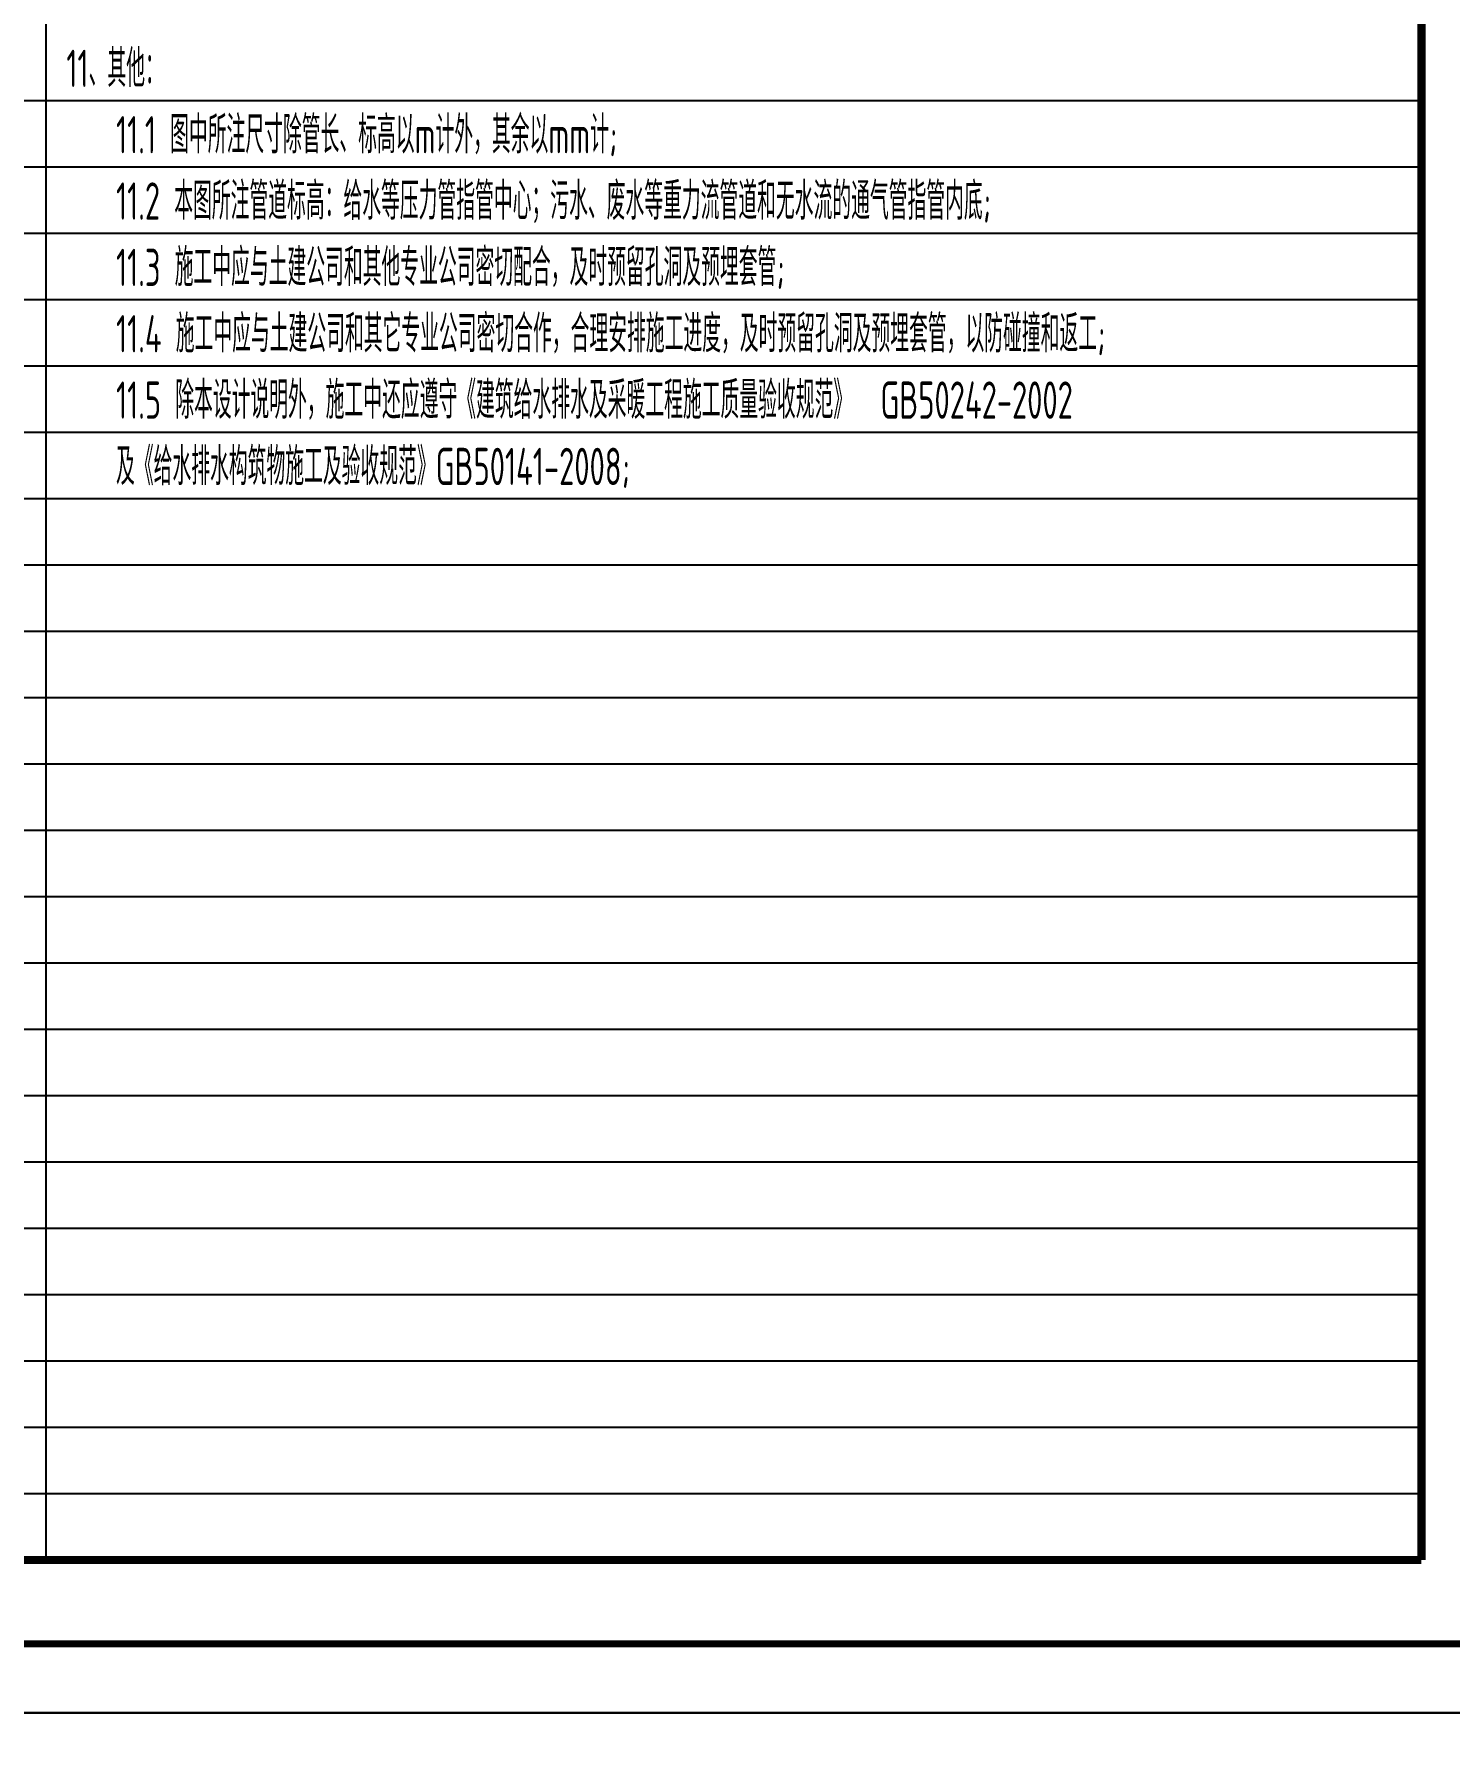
# Model space of a CAD drawing. Extents: x -409572 to -157272, y 600795 to 878326.
# Drawn here: x -370403 to -349913, y 835851 to 860617 of the extents above; entities that cross this region are included whole.
import ezdxf

# ---------------------------------------------------------------- set-up
doc = ezdxf.new("R2010")
doc.units = 0
doc.header["$LTSCALE"] = 1000
doc.header["$MEASUREMENT"] = 0
doc.linetypes.add('CONTINOUS', pattern=[0])
for name, color, linetype in [('H-喷淋图块', 153, 'CONTINOUS'), ('TT', 7, 'CONTINUOUS'), ('TWT_TITLE', 7, 'CONTINUOUS'), ('图框', 66, 'CONTINUOUS')]:
    doc.layers.add(name, color=color, linetype=linetype)
doc.styles.add('WW', font='gbenor.shx', dxfattribs={"width": 0.75, "bigfont": 'gbcbig.shx'})

msp = doc.modelspace()

# ---------------------------------------------------------------- linework, layer by layer
at = {"layer": 'H-喷淋图块', "color": 134, "ltscale": 0.5}
for points in [[(-403351.8, 859659.7), (-350324, 859659.7)], [(-403351.8, 858699.7), (-350324, 858699.7)], [(-403351.8, 857739.7), (-350324, 857739.7)], [(-403351.8, 856779.7), (-350324, 856779.7)], [(-403351.8, 855819.7), (-350324, 855819.7)], [(-403351.8, 854859.7), (-350324, 854859.7)], [(-403351.8, 853899.7), (-350324, 853899.7)], [(-403351.8, 852939.7), (-350324, 852939.7)], [(-403351.8, 851979.7), (-350324, 851979.7)], [(-403351.8, 851019.7), (-350324, 851019.7)], [(-403351.8, 850059.7), (-350324, 850059.7)], [(-403351.8, 849099.7), (-350324, 849099.7)], [(-403351.8, 848139.7), (-350324, 848139.7)], [(-403351.8, 847179.7), (-350324, 847179.7)], [(-403351.8, 846219.7), (-350324, 846219.7)], [(-403351.8, 845259.7), (-350324, 845259.7)], [(-403351.8, 844299.7), (-350324, 844299.7)], [(-403351.8, 843339.7), (-350324, 843339.7)], [(-403351.8, 842379.7), (-350324, 842379.7)], [(-403351.8, 841419.7), (-350324, 841419.7)], [(-403351.8, 840459.7), (-350324, 840459.7)], [(-403351.8, 839499.7), (-350324, 839499.7)]]:
    msp.add_lwpolyline(points, dxfattribs=at)
at = {"layer": 'TWT_TITLE', "color": 4}
for points in [[(-409572, 836325.7), (-335272, 836325.7), (-335272, 878325.7), (-409572, 878325.7)], [(-409572, 794325.7), (-335272, 794325.7), (-335272, 836325.7), (-409572, 836325.7)]]:
    msp.add_lwpolyline(points, close=True, dxfattribs=at)
at = {"layer": 'TWT_TITLE', "color": 4, "const_width": 100}
msp.add_lwpolyline([(-407072, 837325.7), (-336272, 837325.7), (-336272, 877325.7), (-407072, 877325.7)], close=True, dxfattribs=at)
at = {"layer": '图框', "color": 134}
msp.add_line((-370233.7, 875019.7), (-370233.7, 838539.7), dxfattribs=at)
at = {"layer": '图框', "color": 3, "const_width": 118.8}
for points in [[(-350324, 875019.7), (-350324, 838539.7)], [(-403351.8, 838539.7), (-350324, 838539.7)]]:
    msp.add_lwpolyline(points, dxfattribs=at)

# ---------------------------------------------------------------- texts
at = {"layer": 'TT', "style": 'WW', "width": 0.7}
for s, p in [('11、其他：', (-369938.1, 859853)), ('11.1 图中所注尺寸除管长、标高以m计外，其余以mm计;', (-369218.8, 858893)), ('11.2 本图所注管道标高：给水等压力管指管中心；污水、废水等重力流管道和无水流的通气管指管内底;', (-369218.8, 857933)), ('11.3 施工中应与土建公司和其他专业公司密切配合，及时预留孔洞及预埋套管;', (-369218.8, 856973)), ('11.4 施工中应与土建公司和其它专业公司密切合作，合理安排施工进度，及时预留孔洞及预埋套管，以防碰撞和返工;', (-369218.8, 856013)), ('11.5 除本设计说明外，施工中还应遵守《建筑给水排水及采暖工程施工质量验收规范》  GB50242-2002', (-369218.8, 855053)), ('及《给水排水构筑物施工及验收规范》GB50141-2008;', (-369218.8, 854093))]:
    msp.add_text(s, height=540, dxfattribs=at).set_placement(p)

doc.saveas('drawing.dxf')
